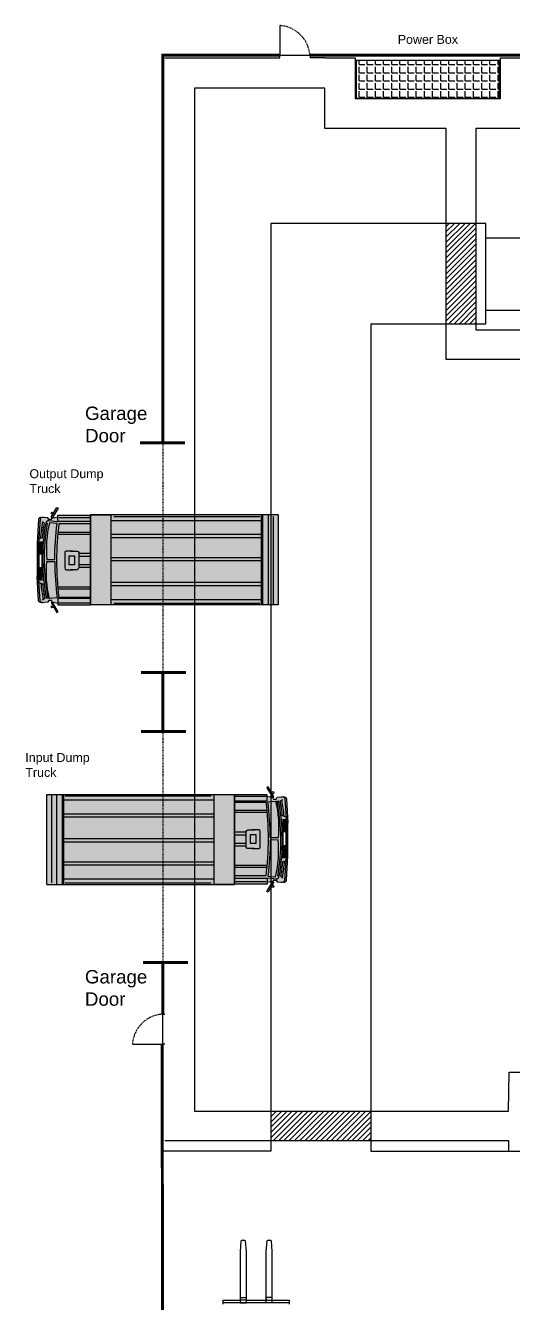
# Model space of a CAD drawing. Header units: millimetres. Extents: x 3191 to 879702, y -27549 to 222194.
# Drawn here: x 129587 to 145993, y -1791 to 41187 of the extents above; entities that cross this region are included whole.
import ezdxf

# ---------------------------------------------------------------- set-up
doc = ezdxf.new("R2010")
doc.units = ezdxf.units.MM
doc.header["$MEASUREMENT"] = 0
doc.linetypes.add('ACAD_ISO03W100', pattern=[30, 12, -18])
for name, color, linetype in [('Dashed', 7, 'ACAD_ISO03W100'), ('Dumpsters', 210, 'Continuous'), ('Forklift-Forkliftway', 30, 'Continuous'), ('Wires', 170, 'Continuous'), ('Worker-Walkway', 8, 'Continuous')]:
    doc.layers.add(name, color=color, linetype=linetype)
doc.styles.get("Standard").update_dxf_attribs({"font": 'arial.ttf'})

# ---------------------------------------------------------------- blocks, each defined once
blk = doc.blocks.new('ааео')
at = {"true_color": 0xe3e3e3}
h = blk.add_hatch(color=254, dxfattribs=at)
h.dxf.hatch_style = 1
h.paths.add_polyline_path([(46363, -18708), (46329, -18688), (46231, -18858, -0.090194), (46225, -18867), (46169, -18964), (46203, -18984)])
h.paths.add_polyline_path([(46232, -18847, 1), (46172, -18847, 0.697411), (46225, -18867), (46231, -18858, 0.086677)], flags=17)
h.paths.add_polyline_path([(46203, -21315), (46169, -21335), (46226, -21435, -0.055254), (46230, -21440), (46329, -21611), (46363, -21591)])
h.paths.add_polyline_path([(46230, -21440), (46226, -21435, 0.723559), (46172, -21453, 1), (46232, -21453, 0.104212)], flags=17)
h = blk.add_hatch(color=251)
h.dxf.hatch_style = 1
h.paths.add_polyline_path([(47264, -19076), (47264, -18906), (46354, -18906), (46354, -19076)])
h.paths.add_polyline_path([(46354, -21224), (46354, -21393), (47264, -21393), (47264, -21224)])
h.paths.add_polyline_path([(45822, -20609), (45822, -19693), (45865, -19019, -0.250161), (45916, -18969, 0.411582), (45822, -19019), (45779, -19693), (45779, -20609), (45822, -21284, 0.411582), (45916, -21334, -0.250161), (45865, -21284)])
h = blk.add_hatch(color=254, dxfattribs=at)
h.dxf.hatch_style = 1
h.paths.add_polyline_path([(46274, -20137), (46055, -20140, -0.084039), (46122, -19115), (46337, -19135, 0.029798)], flags=16)
h.paths.add_polyline_path([(45919, -19543), (45872, -19554, -0.019761), (45935, -19098), (45976, -19128, 0.017984)], flags=16)
h.paths.add_polyline_path([(46588, -19901), (46772, -19901), (46899, -19901, -0.402559), (46938, -19939), (46938, -20373, -0.375941), (46896, -20422), (46707, -20422), (46591, -20422, -0.375941), (46548, -20373), (46548, -19939, -0.402559)], flags=0)
h.paths.add_polyline_path([(46669, -20039), (46823, -20039), (46823, -20287), (46669, -20287)], flags=0)
h.paths.add_polyline_path([(45918, -19976), (45918, -20370), (45836, -20370), (45836, -19976)], flags=16)
h.paths.add_polyline_path([(46274, -20197, 0.029798), (46337, -21198), (46122, -21218, -0.084039), (46055, -20194)], flags=16)
h.paths.add_polyline_path([(45932, -20819, 0.017505), (45995, -21222), (45953, -21245, -0.019392), (45883, -20799)], flags=16)
edge = h.paths.add_edge_path()
edge.add_line((47264, -21224), (47264, -19076))
edge.add_line((47264, -19076), (46354, -19076))
edge.add_line((46354, -19076), (46354, -18953))
edge.add_line((46354, -18953), (46188, -18989))
edge.add_line((46188, -18989), (46179, -19025))
edge.add_line((46179, -19025), (46107, -19025))
edge.add_line((46107, -19025), (46081, -18978))
edge.add_line((46081, -18978), (45922, -18967))
edge.add_arc((45938, -19041), 75.6, 101.9863, 162.8322)
edge.add_line((45865, -19019), (45822, -19693))
edge.add_line((45822, -19693), (45822, -20609))
edge.add_line((45822, -20609), (45865, -21284))
edge.add_arc((45938, -21261), 75.6, 197.1678, 258.0137)
edge.add_line((45922, -21335), (46081, -21325))
edge.add_line((46081, -21325), (46107, -21277))
edge.add_line((46107, -21277), (46179, -21277))
edge.add_line((46179, -21277), (46188, -21310))
edge.add_line((46188, -21310), (46354, -21347))
edge.add_line((46354, -21347), (46354, -21224))
edge.add_line((46354, -21224), (47264, -21224))
edge = h.paths.add_edge_path()
edge.add_line((47264, -21193), (47264, -19138))
edge.add_line((47264, -19138), (46397, -19138))
edge.add_arc((54663, -20178), 8331, 172.831, 186.996)
edge.add_line((46394, -21193), (47264, -21193))
h = blk.add_hatch(color=20)
h.dxf.hatch_style = 1
h.paths.add_polyline_path([(45971, -21089), (45928, -21113, 0.005757), (45953, -21245), (45995, -21222, -0.005796)])
h.paths.add_polyline_path([(45976, -19128), (45935, -19098, 0.005911), (45912, -19234), (45954, -19260, -0.005741)])
h = blk.add_hatch(color=145)
h.dxf.hatch_style = 1
h.paths.add_polyline_path([(46055, -20140), (46274, -20137, -0.029798), (46337, -19135), (46122, -19115, 0.084039)])
h.paths.add_polyline_path([(46274, -20197), (46055, -20194, 0.084039), (46122, -21218), (46337, -21198, -0.029798)])
h = blk.add_hatch(color=254, dxfattribs=at)
h.dxf.hatch_style = 1
h.paths.add_polyline_path([(46938, -19939, 0.402559), (46899, -19901), (46772, -19901), (46588, -19901, 0.425965), (46548, -19942), (46548, -20373, 0.375941), (46591, -20422), (46707, -20422), (46896, -20422, 0.375941), (46938, -20373), (46938, -20354)], flags=17)
h.paths.add_polyline_path([(46823, -20287), (46669, -20287), (46669, -20039), (46823, -20039)], flags=16)
h.paths.add_polyline_path([(46823, -20039), (46669, -20039), (46669, -20287), (46823, -20287)], flags=16)
edge = h.paths.add_edge_path()
edge.add_line((47264, -19374), (47264, -19138))
edge.add_line((47264, -19138), (46397, -19138))
edge.add_arc((54663, -20178), 8331, 172.831, 174.4627)
edge.add_line((46371, -19374), (47264, -19374))
edge = h.paths.add_edge_path()
edge.add_line((47264, -19429), (47264, -19374))
edge.add_line((47264, -19374), (46371, -19374))
edge.add_arc((54663, -20178), 8331, 174.4627, 174.8395)
edge.add_line((46366, -19429), (47264, -19429))
edge = h.paths.add_edge_path()
edge.add_line((47264, -21193), (47264, -20956))
edge.add_line((47264, -20956), (46369, -20956))
edge.add_arc((54663, -20178), 8331, 185.3585, 186.996)
edge.add_line((46394, -21193), (47264, -21193))
edge = h.paths.add_edge_path()
edge.add_line((47264, -20956), (47264, -20901))
edge.add_line((47264, -20901), (46364, -20901))
edge.add_arc((54663, -20178), 8331, 184.9819, 185.3585)
edge.add_line((46369, -20956), (47264, -20956))
h.paths.add_polyline_path([(47264, -20354), (47264, -20273), (46938, -20273), (46938, -20354)])
h.paths.add_polyline_path([(47264, -20273), (47264, -20044), (46938, -20044), (46938, -20273)])
h.paths.add_polyline_path([(47264, -20044), (47264, -19962), (46938, -19962), (46938, -20044)])
edge = h.paths.add_edge_path()
edge.add_line((47264, -19962), (47264, -19429))
edge.add_line((47264, -19429), (46366, -19429))
edge.add_arc((54663, -20178), 8331, 174.8395, 184.9819)
edge.add_line((46364, -20901), (47264, -20901))
edge.add_line((47264, -20901), (47264, -20354))
edge.add_line((47264, -20354), (46938, -20354))
edge.add_line((46938, -20354), (46938, -20373))
edge.add_arc((46889, -20373), 49.4, -82.4132, 0, ccw=False)
edge.add_line((46896, -20422), (46591, -20422))
edge.add_arc((46598, -20373), 49.4, 180, 262.4132, ccw=False)
edge.add_line((46548, -20373), (46548, -19942))
edge.add_arc((46588, -19940), 39.8, 90, 182.2892, ccw=False)
edge.add_line((46588, -19901), (46899, -19901))
edge.add_arc((46899, -19940), 39.8, 2.2892, 90, ccw=False)
edge.add_line((46938, -19939), (46938, -19962))
edge.add_line((46938, -19962), (47264, -19962))
at = {"true_color": 0xffcf3d}
h = blk.add_hatch(color=40, dxfattribs=at)
h.dxf.hatch_style = 1
h.paths.add_polyline_path([(47833, -18896), (47264, -18896), (47264, -21398), (47833, -21398)])
h.paths.add_polyline_path([(52021, -18896), (47833, -18896), (47833, -19049), (52021, -19049)])
h.paths.add_polyline_path([(52021, -19437), (47833, -19437), (47833, -19524), (52021, -19524)])
h.paths.add_polyline_path([(52021, -20081), (47833, -20081), (47833, -20168), (52021, -20168)])
h.paths.add_polyline_path([(52021, -20771), (47833, -20771), (47833, -20859), (52021, -20859)])
h.paths.add_polyline_path([(52021, -21245), (47833, -21245), (47833, -21398), (52021, -21398)])
h.paths.add_polyline_path([(52202, -18896), (52049, -18896), (52049, -21398), (52202, -21398)])
h = blk.add_hatch(color=40)
h.dxf.hatch_style = 1
h.paths.add_polyline_path([(52021, -19049), (47833, -19049), (47833, -19437), (52021, -19437)])
h.paths.add_polyline_path([(52021, -19524), (47833, -19524), (47833, -20081), (52021, -20081)])
h.paths.add_polyline_path([(52021, -20168), (47833, -20168), (47833, -20771), (52021, -20771)])
h.paths.add_polyline_path([(52021, -20859), (47833, -20859), (47833, -21245), (52021, -21245)])
h.paths.add_polyline_path([(52479, -18896), (52202, -18896), (52202, -21398), (52479, -21398)])
h = blk.add_hatch(color=253)
h.dxf.hatch_style = 1
h.paths.add_polyline_path([(52049, -18896), (52021, -18896), (52021, -21398), (52049, -21398)])
for points in [[(46329, -18688), (46363, -18708), (46203, -18984), (46169, -18964)], [(47264, -18896), (47833, -18896), (47833, -21398), (47264, -21398)], [(52021, -18896), (52049, -18896), (52049, -21398), (52021, -21398)], [(45836, -19976), (45918, -19976), (45918, -20370), (45836, -20370)], [(46669, -20039), (46823, -20039), (46823, -20287), (46669, -20287)], [(46329, -21611), (46363, -21591), (46203, -21315), (46169, -21335)]]:
    blk.add_lwpolyline(points, close=True)
for points in [[(46179, -19025), (46107, -19025), (46081, -18978), (45899, -18966, 0.347167), (45822, -19019), (45779, -19693)], [(45973, -18968), (45943, -18966, 0.347167), (45865, -19019), (45822, -19693)], [(45935, -19098, 0.019761), (45872, -19554, 0.019761)], [(45976, -19128, 0.017984), (45919, -19543, 0.017984)], [(46020, -19128, 0.090533), (46039, -21222, 1.032457)], [(46063, -19128, 0.090533), (46082, -21222, 1.032457)], [(46332, -19087), (46112, -19061, 0.439312), (46020, -19128, 0.858946)], [(46337, -19135), (46122, -19115, 0.084039), (46055, -20140), (46274, -20137, -0.029798), (46337, -19135, -18.025083)], [(47264, -21193), (46394, -21193, -0.061885), (46397, -19138)], [(46337, -21198), (46122, -21218, -0.084039), (46055, -20194), (46274, -20197, 0.029798), (46337, -21198, 18.025083)], [(46772, -19901), (46588, -19901, 0.402559), (46548, -19939), (46548, -20373, 0.375941), (46591, -20422), (46780, -20422)], [(46715, -19901), (46899, -19901, -0.402559), (46938, -19939), (46938, -20373, -0.375941), (46896, -20422), (46707, -20422)], [(46179, -21277), (46107, -21277), (46081, -21325), (45899, -21337, -0.347167), (45822, -21284), (45779, -20609)], [(45973, -21335), (45943, -21337, -0.347167), (45865, -21284), (45822, -20609)], [(45883, -20799, 0.019392), (45953, -21245)], [(45932, -20819, 0.017505), (45995, -21222)]]:
    blk.add_lwpolyline(points, format="xyb")
for points in [[(45976, -19128), (45921, -19087)], [(46179, -19025), (46188, -18989), (46355, -18953)], [(47264, -19076), (46354, -19076), (46354, -18906), (47264, -18906)], [(46383, -18972), (46397, -18972), (47264, -18972)], [(46397, -19138), (47264, -19138)], [(47264, -18896), (47264, -21398)], [(52479, -18896), (47264, -18896)], [(47833, -19049), (52021, -19049)], [(47918, -18938), (51976, -18938)], [(52021, -18896), (52021, -21398)], [(52049, -18896), (52049, -21398)], [(52202, -18896), (52202, -21398)], [(52352, -21375), (52352, -18944)], [(52479, -18896), (52479, -21398)], [(45954, -19260), (45912, -19234)], [(46366, -19429), (47264, -19429)], [(46371, -19374), (47264, -19374)], [(47833, -19437), (52021, -19437)], [(47833, -19524), (52021, -19524)], [(45779, -19693), (45779, -20609)], [(45822, -19693), (45822, -20609)], [(45925, -19542), (45837, -19562)], [(45850, -19976), (45850, -19634)], [(45871, -19976), (45871, -19634)], [(45890, -19976), (45890, -19634)], [(45918, -20721), (45918, -19634)], [(46938, -19962), (47264, -19962)], [(46938, -20044), (47264, -20044)], [(47833, -20081), (52021, -20081)], [(47833, -20168), (52021, -20168)], [(45850, -20721), (45850, -20370)], [(45871, -20721), (45871, -20370)], [(45890, -20721), (45890, -20370)], [(46938, -20273), (47264, -20273)], [(46938, -20354), (47264, -20354)], [(45955, -20829), (45836, -20779)], [(46364, -20901), (47264, -20901)], [(46369, -20956), (47264, -20956)], [(47833, -20771), (52021, -20771)], [(47833, -20859), (52021, -20859)], [(45995, -21222), (45918, -21265)], [(45971, -21089), (45928, -21113)], [(46179, -21274), (46188, -21310), (46355, -21347)], [(47264, -21224), (46354, -21224), (46354, -21393), (47264, -21393)], [(47833, -21245), (52021, -21245)], [(46383, -21344), (46397, -21344), (47264, -21344)], [(52479, -21398), (47264, -21398)], [(47918, -21355), (51976, -21355)]]:
    blk.add_lwpolyline(points)
for centre in [(46202, -18847), (46202, -21453)]:
    blk.add_circle(centre, 30.1)

msp = doc.modelspace()

# ---------------------------------------------------------------- hatches: boundary and pattern name
at = {"layer": 'Forklift-Forkliftway'}
h = msp.add_hatch(dxfattribs=at)
h.set_pattern_fill('ANSI31', color=256, scale=1000)
h.set_pattern_definition([(45, (0, -2000), (-88.38835, 88.38835), [])])
h.paths.add_polyline_path([(158994.94925, -2387.5), (157979.00006, -2387.5), (157979.00006, -5747.49999), (158994.94925, -5747.49999)])
h.paths.add_polyline_path([(144733.49948, 34531.99981), (143736.49948, 34531.99981), (143736.49948, 31159.49981), (144733.49948, 31159.49981)])
h.paths.add_polyline_path([(141204, 4679.99983), (137831.5, 4679.99983), (137831.5, 3682.99983), (141204, 3682.99983)])
at = {"layer": 'Wires', "true_color": 0x5e67af}
h = msp.add_hatch(dxfattribs=at)
h.set_pattern_fill('ANGLE', color=165, scale=1000)
h.set_pattern_definition([(0, (0, 0), (0, 275), [200, -75]), (90, (0, 0), (-275, 2e-14), [200, -75])])
h.paths.add_polyline_path([(140702.86218, 38747.3349), (145521.85382, 38747.3349), (145521.85382, 40012.43515), (140702.86218, 40012.43515)])

# ---------------------------------------------------------------- linework, layer by layer
for p, q in [((138137.05081, 41187.16726), (138137.05081, 40187.16726)), ((133179, 6924.12597), (134179, 6924.12597))]:
    msp.add_line(p, q)
at = {"const_width": 100}
for points in [[(138137.05081, 40187.16726), (134201.17179, 40187.16726), (134201.17179, 34187.16726)], [(179201.17179, 37698.5266), (179201.17179, 40187.16726), (139137.05081, 40187.16726)], [(134201.17179, 34187.16726), (134201.17179, 27152.97355)], [(133440.5, 27149.80629), (134953.7007, 27149.80629)], [(134982.05102, 19429.95937), (133468.85032, 19429.95937)], [(134201.17179, 19429.95937), (134201.17179, 17444.21009)], [(133468.85032, 17444.21009), (134982.05102, 17444.21009)], [(135049.7007, 9677.80629), (133536.5, 9677.80629)], [(134201.17179, 9665.5), (134201.17179, 7931.47619)], [(134179, 6924.12597), (134201.17179, -6812.83274), (156616.26417, -6812.83274)]]:
    msp.add_lwpolyline(points, dxfattribs=at)
at = {"layer": 'Dashed'}
msp.add_line((134201.17179, 27152.97355), (134201.17179, 9721.1959), dxfattribs=at)
for centre, start, end in [((138067.776, 40103.37884), 4.424952193, 86.342679492), ((134262.78843, 6854.85116), 94.424952193, 176.342679492)]:
    msp.add_arc(centre, 1086.00016, start, end, dxfattribs=at)
at = {"layer": 'Dumpsters'}
msp.add_lwpolyline([(145062.68614, 34047.46399), (151812.68614, 34047.46399), (151812.68614, 31607.46399), (145062.68614, 31607.46399), (145062.68614, 34047.46399)], dxfattribs=at)
at = {"layer": 'Forklift-Forkliftway'}
for p, q in [((136809.84783, -48.3452), (136841.50327, 313.47815)), ((136868.45683, 338.17654), (136944.49969, 338.17654)), ((136971.45325, 313.47815), (137003.1087, -48.3452)), ((137679.52174, -48.3452), (137711.17718, 313.47815)), ((137738.13074, 338.17654), (137814.1736, 338.17654)), ((137841.12717, 313.47815), (137872.78261, -48.3452)), ((136809.84783, -1771.37899), (136809.84783, -48.3452)), ((137003.1087, -48.3452), (137003.1087, -1771.37899)), ((137679.52174, -1771.37899), (137679.52174, -48.3452)), ((137872.78261, -48.3452), (137872.78261, -1771.37899)), ((136230.06522, -1810.88433), (136230.06522, -1681.39955)), ((136230.06522, -1681.39955), (136809.84783, -1681.39955)), ((136809.84783, -1594.43216), (137003.1087, -1594.43216)), ((136809.84783, -1681.39955), (136809.84783, -1605.45554)), ((137003.1087, -1681.39955), (136809.84783, -1681.39955)), ((137003.1087, -1594.43216), (137003.1087, -1681.39955)), ((137003.1087, -1681.39955), (137679.52174, -1681.39955)), ((137872.78261, -1594.43216), (137679.52174, -1594.43216)), ((137679.52174, -1594.43216), (137679.52174, -1681.39955)), ((137679.52174, -1681.39955), (137872.78261, -1681.39955)), ((137872.78261, -1681.39955), (138452.56522, -1681.39955)), ((138452.56522, -1681.39955), (138452.56522, -1810.88433)), ((138452.56522, -1771.37899), (136230.06522, -1771.37899)), ((137003.1087, -1771.37899), (136809.84783, -1771.37899)), ((136809.84783, -1771.37899), (137003.1087, -1771.37899)), ((137872.78261, -1771.37899), (137679.52174, -1771.37899))]:
    msp.add_line(p, q, dxfattribs=at)
for points in [[(141204, 31159.49981), (145062.5, 31159.49981), (145062.5, 34531.99981), (137831.5, 34531.99981), (137831.5, 31159.49981), (137831.5, 31159.49981)], [(141204, 34531.99981), (137831.5, 34531.99981), (137831.5, 3325.5)], [(141204, 3321.5), (141204, 31159.49981)], [(137831.5, 3325.5), (134201.17179, 3325.5), (134201.17179, -6812.83274), (141701.17179, -6812.83274), (141701.17179, -5747.49988)], [(141718.0859, 3321.5), (141204, 3321.5)], [(148207.78794, -387.5), (148207.78794, 3321.50096), (141701.17179, 3321.50096), (141701.17179, 3321.50096)]]:
    msp.add_lwpolyline(points, dxfattribs=at)
for centre, start, end in [((136868.45683, 311.12002), 90, 175), ((136944.49969, 311.12002), 5, 90), ((137738.13074, 311.12002), 90, 175), ((137814.1736, 311.12002), 5, 90)]:
    msp.add_arc(centre, 27.05652, start, end, dxfattribs=at)
at = {"layer": 'Wires'}
msp.add_lwpolyline([(140702.86218, 38747.3349), (145521.85382, 38747.3349), (145521.85382, 40012.43515), (140702.86218, 40012.43515)], close=True, dxfattribs=at)
at = {"layer": 'Worker-Walkway'}
msp.add_line((139654.50011, 40097.16731), (139153, 40101.94915), dxfattribs=at)
for points in [[(134267.5, 40100.16731), (135264.5, 40100.16731)], [(135264.5, 40100.16731), (138137.05081, 40100.16731)], [(138137.05081, 40101.94915), (138137.05081, 40187.16726), (139153, 40187.16726), (139153, 40101.94915)], [(138137.05081, 40187.16726), (139153, 40187.16726)], [(139654.50011, 40097.16731), (140670.4493, 40097.16731), (140670.4493, 38738.44919)], [(145561, 39109.5), (145561, 40106.5), (179150, 40106.5), (179150, 39109.5)], [(145560.99957, 38738.44919), (145561, 39789.66745)], [(135264.5, 39085.99996), (135264.5, 4679.99983)], [(139654.50011, 39085.99996), (135264.5, 39085.99996)], [(139153, 39085.99996), (138137.05081, 39085.99996)], [(139153, 39085.99996), (138137.05081, 39085.99996)], [(140670.4493, 37722.5), (139654.50011, 37722.5), (139654.50011, 39085.99996)], [(140670.4493, 38738.44919), (145560.99955, 38738.44919)], [(146576.5, 38738.44919), (146576.5, 37722.5), (144733.49948, 37722.5)], [(143736.49948, 37722.5), (139764, 37722.5)], [(144733.49948, 29955.49983), (144733.49948, 29955.49962), (143736.49948, 29955.49962), (143736.49948, 37722.5)], [(144733.49948, 37722.5), (144733.49948, 30952.49983)], [(148976.99949, 29955.49983), (143736.5, 29955.49983), (143736.5, 30952.49983)], [(144733.49948, 30952.49983), (149974.75129, 30952.49983), (149974.75129, 29955.49983)], [(134267.5, 6924.12592), (134201.17179, 6924.12592), (134201.17179, 7940.07511), (134267.5, 7940.07511)], [(145830.5, 4679.99983), (145850.75011, 5989.29269), (147070.99978, 5987.44883)], [(135264.5, 4679.99983), (145830.5, 4679.99983)], [(135264.5, 3682.99983), (134267.5, 3682.99983)], [(145829.75129, 3682.99983), (134493, 3682.99983)], [(144085.75129, 3684.1671), (145830.5, 3684.1671)], [(145830.5, 3684.1671), (145830.5, 3326.5), (147077.00034, 3326.5)]]:
    msp.add_lwpolyline(points, dxfattribs=at)

# ---------------------------------------------------------------- block references
at = {"xscale": 1.209802483972452, "yscale": 1.209802483972452, "zscale": 1.209802483972452}
msp.add_blockref('ааео', (74588.57754, 47590.96641), dxfattribs=at)
at = {"xscale": 1.209802483972452, "yscale": 1.209802483972452, "zscale": 1.209802483972452, "rotation": 180}
msp.add_blockref('ааео', (193795.10212, -10566.53468), dxfattribs=at)

# ---------------------------------------------------------------- texts
at = {"attachment_point": 1}
for s, insert, char_height in [('Power Box', (142102, 40872.5), 300), ('Garage\\PDoor', (131586.42262, 28371.4993), 450), ('Garage\\PDoor', (131583.5, 9421.09191), 450)]:
    msp.add_mtext(s, dxfattribs=dict(at, insert=insert, char_height=char_height))
at = {"layer": 'Dashed', "lineweight": 211, "char_height": 300, "attachment_point": 1}
for s, insert in [('Output Dump\\PTruck', (129715.83286, 26265)), ('Input Dump\\PTruck', (129577.33286, 16720))]:
    msp.add_mtext(s, dxfattribs=dict(at, insert=insert))

doc.saveas('drawing.dxf')
